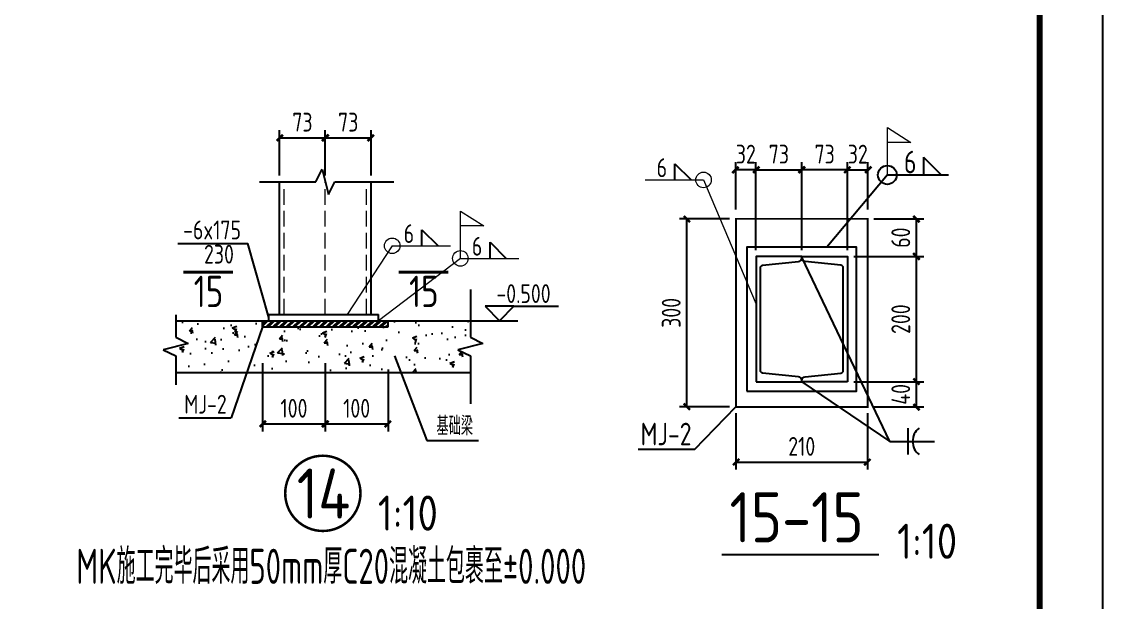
# Model space of a CAD drawing. Header units: millimetres. Extents: x 865974 to 875117, y 41124 to 44891.
# Drawn here: x 869482.7 to 869655, y 41230.5 to 41323.1 of the extents above; entities that cross this region are included whole.
import ezdxf

# ---------------------------------------------------------------- set-up
doc = ezdxf.new("R2010")
doc.units = ezdxf.units.MM
doc.header["$LTSCALE"] = 1000
doc.header["$MEASUREMENT"] = 0
doc.linetypes.add('DASH', pattern=[0.35, 0.25, -0.1])
for name, color, linetype, lineweight in [('1', 4, 'Continuous', 70), ('LZ', 64, 'Continuous', 9), ('数字', 3, 'Continuous', 9), ('细实线', 1, 'Continuous', 20)]:
    doc.layers.add(name, color=color, linetype=linetype, lineweight=lineweight)
for name, color, linetype in [('D1', 112, 'Continuous'), ('D2', 6, 'Continuous'), ('DIM', 7, 'Continuous'), ('M_Prof', 2, 'Continuous'), ('PUB_DIM', 3, 'Continuous'), ('THIN', 7, 'Continuous'), ('尺寸标注', 7, 'Continuous'), ('文字', 7, 'Continuous'), ('柱子', 8, 'Continuous'), ('标注', 7, 'Continuous'), ('桩', 6, 'Continuous')]:
    doc.layers.add(name, color=color, linetype=linetype)
doc.styles.add('GBHZ', font='gbenor.shx', dxfattribs={"width": 0.9, "bigfont": 'gbcbig.shx'})
doc.dimstyles.new('Y10', dxfattribs={"dimscale": 0, "dimtxt": 3, "dimasz": 0.01, "dimexe": 1.2, "dimexo": 1, "dimgap": 1, "dimtad": 1, "dimdec": 0, "dimlfac": 10, "dimzin": 0, "dimdsep": 46, "dimtxsty": 'GBHZ', "dimblk1": 'DX', "dimblk2": 'DX', "dimsah": 1, "dimcen": 0.09, "dimdle": 1, "dimadec": 0, "dimazin": 0, "dimtfac": 1, "dimtdec": 0, "dimtix": 1, "dimtmove": 2, "dimatfit": 3, "dimldrblk": 'DX', "dimfxl": 0, "dimtolj": 1, "dimtzin": 0, "dimarcsym": 0})

# ---------------------------------------------------------------- blocks, each defined once
blk = doc.blocks.new('DX')
at = {"color": 0, "linetype": 'ByBlock', "const_width": 40}
blk.add_lwpolyline([(-54, -51), (46, 49)], dxfattribs=at)
blk = doc.blocks.new('*D67')
at = {"layer": 'Defpoints', "color": 0, "transparency": 16777216}
for p in [(869531.11, 41269.64), (869541.11, 41268.64), (869541.11, 41258.95)]:
    blk.add_point(p, dxfattribs=at)
at = {"layer": 'DIM', "color": 0, "lineweight": -2, "transparency": 16777216}
for p, q in [((869531.11, 41268.64), (869531.11, 41257.75)), ((869541.11, 41267.64), (869541.11, 41257.75)), ((869531.12, 41258.95), (869541.1, 41258.95))]:
    blk.add_line(p, q, dxfattribs=at)
at = {"layer": 'DIM', "color": 0, "lineweight": -2, "transparency": 16777216, "xscale": 0.01, "yscale": 0.01, "zscale": 0.01, "rotation": 180}
blk.add_blockref('DX', (869531.11, 41258.95), dxfattribs=at)
at = {"layer": 'DIM', "color": 0, "lineweight": -2, "transparency": 16777216, "xscale": 0.01, "yscale": 0.01, "zscale": 0.01}
blk.add_blockref('DX', (869541.11, 41258.95), dxfattribs=at)
at = {"layer": 'DIM', "color": 0, "transparency": 16777216, "insert": (869536.11, 41261.45), "char_height": 3, "attachment_point": 5, "style": 'GBHZ'}
blk.add_mtext('\\A1;100', dxfattribs=at)
blk = doc.blocks.new('*D68')
at = {"layer": 'Defpoints', "color": 0, "transparency": 16777216}
for p in [(869521.11, 41269.64), (869531.11, 41269.64), (869531.11, 41258.95)]:
    blk.add_point(p, dxfattribs=at)
at = {"layer": 'DIM', "color": 0, "lineweight": -2, "transparency": 16777216}
for p, q in [((869521.11, 41268.64), (869521.11, 41257.75)), ((869531.11, 41268.64), (869531.11, 41257.75)), ((869521.12, 41258.95), (869531.1, 41258.95))]:
    blk.add_line(p, q, dxfattribs=at)
at = {"layer": 'DIM', "color": 0, "lineweight": -2, "transparency": 16777216, "xscale": 0.01, "yscale": 0.01, "zscale": 0.01, "rotation": 180}
blk.add_blockref('DX', (869521.11, 41258.95), dxfattribs=at)
at = {"layer": 'DIM', "color": 0, "lineweight": -2, "transparency": 16777216, "xscale": 0.01, "yscale": 0.01, "zscale": 0.01}
blk.add_blockref('DX', (869531.11, 41258.95), dxfattribs=at)
at = {"layer": 'DIM', "color": 0, "transparency": 16777216, "insert": (869526.11, 41261.45), "char_height": 3, "attachment_point": 5, "style": 'GBHZ'}
blk.add_mtext('\\A1;100', dxfattribs=at)
blk = doc.blocks.new('*D60')
at = {"layer": 'Defpoints', "color": 0, "transparency": 16777216}
for p in [(869538.4, 41304.59), (869531.11, 41297.57), (869538.4, 41297.57)]:
    blk.add_point(p, dxfattribs=at)
at = {"layer": 'DIM', "color": 0, "lineweight": -2, "transparency": 16777216}
for p, q in [((869531.11, 41298.57), (869531.11, 41305.79)), ((869538.4, 41298.57), (869538.4, 41305.79)), ((869531.12, 41304.59), (869538.39, 41304.59))]:
    blk.add_line(p, q, dxfattribs=at)
at = {"layer": 'DIM', "color": 0, "lineweight": -2, "transparency": 16777216, "xscale": 0.01, "yscale": 0.01, "zscale": 0.01, "rotation": 180}
blk.add_blockref('DX', (869531.11, 41304.59), dxfattribs=at)
at = {"layer": 'DIM', "color": 0, "lineweight": -2, "transparency": 16777216, "xscale": 0.01, "yscale": 0.01, "zscale": 0.01}
blk.add_blockref('DX', (869538.4, 41304.59), dxfattribs=at)
at = {"layer": 'DIM', "color": 0, "transparency": 16777216, "insert": (869534.76, 41307.09), "char_height": 3, "attachment_point": 5, "style": 'GBHZ'}
blk.add_mtext('\\A1;73', dxfattribs=at)
blk = doc.blocks.new('*D61')
at = {"layer": 'Defpoints', "color": 0, "transparency": 16777216}
for p in [(869531.11, 41304.59), (869523.81, 41297.57), (869531.11, 41297.57)]:
    blk.add_point(p, dxfattribs=at)
at = {"layer": 'DIM', "color": 0, "lineweight": -2, "transparency": 16777216}
for p, q in [((869523.81, 41298.57), (869523.81, 41305.79)), ((869531.11, 41298.57), (869531.11, 41305.79)), ((869523.82, 41304.59), (869531.1, 41304.59))]:
    blk.add_line(p, q, dxfattribs=at)
at = {"layer": 'DIM', "color": 0, "lineweight": -2, "transparency": 16777216, "xscale": 0.01, "yscale": 0.01, "zscale": 0.01, "rotation": 180}
blk.add_blockref('DX', (869523.81, 41304.59), dxfattribs=at)
at = {"layer": 'DIM', "color": 0, "lineweight": -2, "transparency": 16777216, "xscale": 0.01, "yscale": 0.01, "zscale": 0.01}
blk.add_blockref('DX', (869531.11, 41304.59), dxfattribs=at)
at = {"layer": 'DIM', "color": 0, "transparency": 16777216, "insert": (869527.46, 41307.09), "char_height": 3, "attachment_point": 5, "style": 'GBHZ'}
blk.add_mtext('\\A1;73', dxfattribs=at)
blk = doc.blocks.new('*D62')
at = {"layer": 'Defpoints', "color": 0, "transparency": 16777216}
for p in [(869607.09, 41299.49), (869607.09, 41285.67), (869614.39, 41285.67)]:
    blk.add_point(p, dxfattribs=at)
at = {"layer": 'DIM', "color": 0, "lineweight": -2, "transparency": 16777216}
for p, q in [((869607.09, 41286.67), (869607.09, 41300.69)), ((869614.39, 41286.67), (869614.39, 41300.69)), ((869614.38, 41299.49), (869607.1, 41299.49))]:
    blk.add_line(p, q, dxfattribs=at)
at = {"layer": 'DIM', "color": 0, "lineweight": -2, "transparency": 16777216, "xscale": 0.01, "yscale": 0.01, "zscale": 0.01, "rotation": 180}
blk.add_blockref('DX', (869607.09, 41299.49), dxfattribs=at)
at = {"layer": 'DIM', "color": 0, "lineweight": -2, "transparency": 16777216, "xscale": 0.01, "yscale": 0.01, "zscale": 0.01}
blk.add_blockref('DX', (869614.39, 41299.49), dxfattribs=at)
at = {"layer": 'DIM', "color": 0, "transparency": 16777216, "insert": (869610.74, 41301.99), "char_height": 3, "attachment_point": 5, "style": 'GBHZ'}
blk.add_mtext('\\A1;73', dxfattribs=at)
blk = doc.blocks.new('*D63')
at = {"layer": 'Defpoints', "color": 0, "transparency": 16777216}
for p in [(869596.55, 41299.49), (869596.55, 41292.17), (869599.79, 41285.67)]:
    blk.add_point(p, dxfattribs=at)
at = {"layer": 'DIM', "color": 0, "lineweight": -2, "transparency": 16777216}
for p, q in [((869596.55, 41293.17), (869596.55, 41300.69)), ((869599.79, 41286.67), (869599.79, 41300.69)), ((869596.54, 41299.49), (869596.53, 41299.49)), ((869599.79, 41299.49), (869596.55, 41299.49)), ((869599.8, 41299.49), (869599.81, 41299.49))]:
    blk.add_line(p, q, dxfattribs=at)
at = {"layer": 'DIM', "color": 0, "lineweight": -2, "transparency": 16777216, "xscale": 0.01, "yscale": 0.01, "zscale": 0.01}
blk.add_blockref('DX', (869596.55, 41299.49), dxfattribs=at)
at = {"layer": 'DIM', "color": 0, "lineweight": -2, "transparency": 16777216, "xscale": 0.01, "yscale": 0.01, "zscale": 0.01, "rotation": 180}
blk.add_blockref('DX', (869599.79, 41299.49), dxfattribs=at)
at = {"layer": 'DIM', "color": 0, "transparency": 16777216, "insert": (869598.17, 41301.99), "char_height": 3, "attachment_point": 5, "style": 'GBHZ'}
blk.add_mtext('\\A1;32', dxfattribs=at)
blk = doc.blocks.new('*D64')
at = {"layer": 'Defpoints', "color": 0, "transparency": 16777216}
for p in [(869588.77, 41291.67), (869596.59, 41291.67), (869596.59, 41261.67)]:
    blk.add_point(p, dxfattribs=at)
at = {"layer": 'DIM', "color": 0, "lineweight": -2, "transparency": 16777216}
for p, q in [((869595.59, 41291.67), (869587.57, 41291.67)), ((869588.77, 41261.68), (869588.77, 41291.66)), ((869595.59, 41261.67), (869587.57, 41261.67))]:
    blk.add_line(p, q, dxfattribs=at)
at = {"layer": 'DIM', "color": 0, "lineweight": -2, "transparency": 16777216, "xscale": 0.01, "yscale": 0.01, "zscale": 0.01}
for p, rotation in [((869588.77, 41291.67), 90), ((869588.77, 41261.67), 270)]:
    blk.add_blockref('DX', p, dxfattribs=dict(at, rotation=rotation))
at = {"layer": 'DIM', "color": 0, "transparency": 16777216, "insert": (869586.27, 41276.67), "char_height": 3, "attachment_point": 5, "rotation": 90, "style": 'GBHZ'}
blk.add_mtext('\\A1;300', dxfattribs=at)
blk = doc.blocks.new('*D65')
at = {"layer": 'Defpoints', "color": 0, "transparency": 16777216}
for p in [(869607.09, 41299.49), (869599.79, 41285.67), (869607.09, 41285.67)]:
    blk.add_point(p, dxfattribs=at)
at = {"layer": 'DIM', "color": 0, "lineweight": -2, "transparency": 16777216}
for p, q in [((869599.79, 41286.67), (869599.79, 41300.69)), ((869607.09, 41286.67), (869607.09, 41300.69)), ((869599.8, 41299.49), (869607.08, 41299.49))]:
    blk.add_line(p, q, dxfattribs=at)
at = {"layer": 'DIM', "color": 0, "lineweight": -2, "transparency": 16777216, "xscale": 0.01, "yscale": 0.01, "zscale": 0.01, "rotation": 180}
blk.add_blockref('DX', (869599.79, 41299.49), dxfattribs=at)
at = {"layer": 'DIM', "color": 0, "lineweight": -2, "transparency": 16777216, "xscale": 0.01, "yscale": 0.01, "zscale": 0.01}
blk.add_blockref('DX', (869607.09, 41299.49), dxfattribs=at)
at = {"layer": 'DIM', "color": 0, "transparency": 16777216, "insert": (869603.44, 41301.99), "char_height": 3, "attachment_point": 5, "style": 'GBHZ'}
blk.add_mtext('\\A1;73', dxfattribs=at)
blk = doc.blocks.new('*D66')
at = {"layer": 'Defpoints', "color": 0, "transparency": 16777216}
for p in [(869617.64, 41299.49), (869617.64, 41292.17), (869614.39, 41285.67)]:
    blk.add_point(p, dxfattribs=at)
at = {"layer": 'DIM', "color": 0, "lineweight": -2, "transparency": 16777216}
for p, q in [((869614.39, 41286.67), (869614.39, 41300.69)), ((869617.64, 41293.17), (869617.64, 41300.69)), ((869614.38, 41299.49), (869614.37, 41299.49)), ((869614.39, 41299.49), (869617.64, 41299.49)), ((869617.65, 41299.49), (869617.66, 41299.49))]:
    blk.add_line(p, q, dxfattribs=at)
at = {"layer": 'DIM', "color": 0, "lineweight": -2, "transparency": 16777216, "xscale": 0.01, "yscale": 0.01, "zscale": 0.01}
blk.add_blockref('DX', (869614.39, 41299.49), dxfattribs=at)
at = {"layer": 'DIM', "color": 0, "lineweight": -2, "transparency": 16777216, "xscale": 0.01, "yscale": 0.01, "zscale": 0.01, "rotation": 180}
blk.add_blockref('DX', (869617.64, 41299.49), dxfattribs=at)
at = {"layer": 'DIM', "color": 0, "transparency": 16777216, "insert": (869616.02, 41301.99), "char_height": 3, "attachment_point": 5, "style": 'GBHZ'}
blk.add_mtext('\\A1;32', dxfattribs=at)
blk = doc.blocks.new('*D545')
at = {"layer": 'Defpoints', "color": 0, "transparency": 16777216}
for p in [(869614.39, 41265.67), (869625.38, 41265.67), (869617.59, 41261.67)]:
    blk.add_point(p, dxfattribs=at)
at = {"layer": 'DIM', "color": 0, "lineweight": -2, "transparency": 16777216}
for p, q in [((869615.39, 41265.67), (869626.58, 41265.67)), ((869625.38, 41265.68), (869625.38, 41265.69)), ((869625.38, 41261.67), (869625.38, 41265.67)), ((869618.59, 41261.67), (869626.58, 41261.67)), ((869625.38, 41261.66), (869625.38, 41261.65))]:
    blk.add_line(p, q, dxfattribs=at)
at = {"layer": 'DIM', "color": 0, "lineweight": -2, "transparency": 16777216, "xscale": 0.01, "yscale": 0.01, "zscale": 0.01}
for p, rotation in [((869625.38, 41265.67), 270), ((869625.38, 41261.67), 90)]:
    blk.add_blockref('DX', p, dxfattribs=dict(at, rotation=rotation))
at = {"layer": 'DIM', "color": 0, "transparency": 16777216, "insert": (869622.88, 41263.67), "char_height": 3, "attachment_point": 5, "rotation": 90, "style": 'GBHZ'}
blk.add_mtext('\\A1;40', dxfattribs=at)
blk = doc.blocks.new('*D546')
at = {"layer": 'Defpoints', "color": 0, "transparency": 16777216}
for p in [(869614.39, 41285.67), (869625.38, 41285.67), (869614.39, 41265.67)]:
    blk.add_point(p, dxfattribs=at)
at = {"layer": 'DIM', "color": 0, "lineweight": -2, "transparency": 16777216}
for p, q in [((869615.39, 41285.67), (869626.58, 41285.67)), ((869625.38, 41265.68), (869625.38, 41285.66)), ((869615.39, 41265.67), (869626.58, 41265.67))]:
    blk.add_line(p, q, dxfattribs=at)
at = {"layer": 'DIM', "color": 0, "lineweight": -2, "transparency": 16777216, "xscale": 0.01, "yscale": 0.01, "zscale": 0.01}
for p, rotation in [((869625.38, 41285.67), 90), ((869625.38, 41265.67), 270)]:
    blk.add_blockref('DX', p, dxfattribs=dict(at, rotation=rotation))
at = {"layer": 'DIM', "color": 0, "transparency": 16777216, "insert": (869622.88, 41275.67), "char_height": 3, "attachment_point": 5, "rotation": 90, "style": 'GBHZ'}
blk.add_mtext('\\A1;200', dxfattribs=at)
blk = doc.blocks.new('*D547')
at = {"layer": 'Defpoints', "color": 0, "transparency": 16777216}
for p in [(869617.59, 41291.67), (869625.38, 41291.67), (869614.39, 41285.67)]:
    blk.add_point(p, dxfattribs=at)
at = {"layer": 'DIM', "color": 0, "lineweight": -2, "transparency": 16777216}
for p, q in [((869618.59, 41291.67), (869626.58, 41291.67)), ((869625.38, 41285.68), (869625.38, 41291.66)), ((869615.39, 41285.67), (869626.58, 41285.67))]:
    blk.add_line(p, q, dxfattribs=at)
at = {"layer": 'DIM', "color": 0, "lineweight": -2, "transparency": 16777216, "xscale": 0.01, "yscale": 0.01, "zscale": 0.01}
for p, rotation in [((869625.38, 41291.67), 90), ((869625.38, 41285.67), 270)]:
    blk.add_blockref('DX', p, dxfattribs=dict(at, rotation=rotation))
at = {"layer": 'DIM', "color": 0, "transparency": 16777216, "insert": (869622.88, 41288.67), "char_height": 3, "attachment_point": 5, "rotation": 90, "style": 'GBHZ'}
blk.add_mtext('\\A1;60', dxfattribs=at)
blk = doc.blocks.new('*D549')
at = {"layer": 'Defpoints', "color": 0, "transparency": 16777216}
for p in [(869596.59, 41261.67), (869617.59, 41261.67), (869617.59, 41252.87)]:
    blk.add_point(p, dxfattribs=at)
at = {"layer": 'DIM', "color": 0, "lineweight": -2, "transparency": 16777216}
for p, q in [((869596.59, 41260.67), (869596.59, 41251.67)), ((869617.59, 41260.67), (869617.59, 41251.67)), ((869596.6, 41252.87), (869617.58, 41252.87))]:
    blk.add_line(p, q, dxfattribs=at)
at = {"layer": 'DIM', "color": 0, "lineweight": -2, "transparency": 16777216, "xscale": 0.01, "yscale": 0.01, "zscale": 0.01, "rotation": 180}
blk.add_blockref('DX', (869596.59, 41252.87), dxfattribs=at)
at = {"layer": 'DIM', "color": 0, "lineweight": -2, "transparency": 16777216, "xscale": 0.01, "yscale": 0.01, "zscale": 0.01}
blk.add_blockref('DX', (869617.59, 41252.87), dxfattribs=at)
at = {"layer": 'DIM', "color": 0, "transparency": 16777216, "insert": (869607.09, 41255.37), "char_height": 3, "attachment_point": 5, "style": 'GBHZ'}
blk.add_mtext('\\A1;210', dxfattribs=at)

msp = doc.modelspace()

# ---------------------------------------------------------------- hatches: boundary and pattern name
at = {"layer": '柱子'}
h = msp.add_hatch(dxfattribs=at)
h.set_pattern_fill('AR-CONC', color=256, style=0)
h.set_pattern_definition([(50, (390732.588, 103046.551), (7.172601826, -0.62752135), [0.75, -8.25]), (355, (390732.588, 103046.551), (-1.38751334, 7.52192134), [0.6, -6.6]), (100.4514, (390733.186, 103046.499), (5.78509382, 6.89439542), [0.6374019, -7.01142112]), (46.1842, (390732.588, 103048.551), (10.67241049, -1.65519014), [1.125, -12.375]), (96.6356, (390733.478, 103048.413), (9.34662706, 9.7411787), [0.95610288, -10.51713]), (351.1842, (390732.588, 103048.551), (9.34661945, 9.741186), [0.9, -9.9]), (21, (390733.588, 103048.051), (5.96907052, -4.02618891), [0.75, -8.25]), (326, (390733.588, 103048.051), (2.43315332, 7.25150045), [0.6, -6.6]), (71.4514, (390734.0856, 103047.716), (8.40222629, 3.22530497), [0.6374019, -7.01142112]), (37.5, (390732.5882, 103046.5513), (0.121598553, 3.328938538), [0, -6.52, 0, -6.7, 0, -6.625]), (7.5, (390732.588, 103046.5513), (2.630695374, 3.94411712), [0, -3.82, 0, -6.37, 0, -2.525]), (327.5, (390730.3582, 103046.5513), (5.338224362, -0.225548717), [0, -2.5, 0, -7.8, 0, -10.35]), (317.5, (390729.358, 103046.5513), (5.831861693, 1.001049823), [0, -3.25, 0, -5.18, 0, -7.35])])
h.paths.add_polyline_path([(869521.106, 41274.422), (869521.106, 41275.422), (869507.247, 41275.422), (869507.247, 41272.794), (869509.247, 41271.794), (869505.247, 41270.794), (869507.247, 41269.794), (869507.247, 41267.166), (869554.239, 41267.166), (869554.239, 41269.794), (869552.239, 41270.794), (869556.239, 41271.794), (869554.239, 41272.794), (869554.239, 41275.422), (869541.106, 41275.422), (869541.106, 41274.422)])
h = msp.add_hatch(dxfattribs=at)
h.set_pattern_fill('ANSI32', color=256, scale=2, style=0)
h.set_pattern_definition([(45, (390732.5882, 103046.55126), (-0.5303300859, 0.5303300859), []), (45, (390732.9417, 103046.55126), (-0.5303300859, 0.5303300859), [])])
h.paths.add_polyline_path([(869541.106, 41274.422), (869541.106, 41275.422), (869521.106, 41275.422), (869521.106, 41274.422)])

# ---------------------------------------------------------------- linework, layer by layer
at = {"color": 0}
msp.add_line((869655.031, 41717.604), (869655.031, 41123.604), dxfattribs=at)
at = {"color": 0, "const_width": 1}
msp.add_lwpolyline([(869645.031, 41133.604), (868839.031, 41133.604), (868839.031, 41707.604), (869645.031, 41707.604)], close=True, dxfattribs=at)
at = {"linetype": 'ByBlock', "ltscale": 0.5, "const_width": 0.4}
msp.add_lwpolyline([(869524.712, 41247.88, 1), (869536.712, 41247.88, 1)], format="xyb", close=True, dxfattribs=at)
at = {"layer": '1', "color": 2, "const_width": 0.48}
for points in [[(869508.48, 41283.156), (869516.402, 41283.156)], [(869542.818, 41283.156), (869550.74, 41283.156)]]:
    msp.add_lwpolyline(points, dxfattribs=at)
at = {"layer": 'D1', "color": 251}
for p, q in [((869586.857, 41300.446), (869589.426, 41297.877)), ((869586.857, 41297.877), (869586.857, 41300.446)), ((869546.52, 41289.941), (869549.089, 41287.372)), ((869546.52, 41287.372), (869546.52, 41289.941)), ((869557.384, 41287.923), (869559.954, 41285.354)), ((869557.384, 41285.354), (869557.384, 41287.923))]:
    msp.add_line(p, q, dxfattribs=at)
at = {"layer": 'D1'}
for p, q in [((869561.191, 41277.726), (869556.583, 41277.726)), ((869556.583, 41277.726), (869558.887, 41275.422)), ((869561.191, 41277.726), (869558.887, 41275.422)), ((869561.191, 41277.726), (869568.307, 41277.726))]:
    msp.add_line(p, q, dxfattribs=at)
msp.add_lwpolyline([(869554.239, 41275.422), (869561.834, 41275.422)], dxfattribs=at)
at = {"layer": 'D2'}
for p, q in [((869523.808, 41276.422), (869523.808, 41297.568)), ((869538.404, 41276.422), (869538.404, 41297.568)), ((869522.108, 41276.422), (869539.604, 41276.422)), ((869522.108, 41275.422), (869522.108, 41276.422)), ((869539.604, 41275.422), (869539.604, 41276.422))]:
    msp.add_line(p, q, dxfattribs=at)
at = {"layer": 'LZ', "color": 251, "linetype": 'DASH', "ltscale": 0.01}
for p, q in [((869524.531, 41276.422), (869524.531, 41297.568)), ((869531.106, 41276.422), (869531.106, 41297.568)), ((869537.68, 41276.422), (869537.68, 41297.568))]:
    msp.add_line(p, q, dxfattribs=at)
at = {"layer": 'M_Prof'}
for points in [[(869599.793, 41265.666), (869607.093, 41265.666), (869607.093, 41265.886, 0.383864), (869606.549, 41266.49), (869600.839, 41267.061, -0.383864), (869600.493, 41267.446), (869600.493, 41283.886, -0.383864), (869600.839, 41284.271), (869606.549, 41284.842, 0.383864), (869607.093, 41285.446), (869607.093, 41285.666), (869599.793, 41285.666)], [(869614.393, 41265.666), (869607.093, 41265.666), (869607.093, 41265.886, -0.383864), (869607.637, 41266.49), (869613.346, 41267.061, 0.383864), (869613.693, 41267.446), (869613.693, 41283.886, 0.383864), (869613.346, 41284.271), (869607.637, 41284.842, -0.383864), (869607.093, 41285.446), (869607.093, 41285.666), (869614.393, 41285.666)]]:
    msp.add_lwpolyline(points, format="xyb", close=True, dxfattribs=at)
at = {"layer": 'THIN'}
for p, q in [((869529.606, 41297.568), (869530.606, 41299.568)), ((869530.606, 41299.568), (869531.606, 41295.568)), ((869520.636, 41297.568), (869529.606, 41297.568)), ((869531.606, 41295.568), (869532.606, 41297.568)), ((869532.606, 41297.568), (869542.05, 41297.568)), ((869554.239, 41280.422), (869554.239, 41272.794)), ((869507.247, 41276.341), (869507.247, 41272.794)), ((869507.247, 41272.794), (869509.247, 41271.794)), ((869554.239, 41272.794), (869556.239, 41271.794)), ((869509.247, 41271.794), (869505.247, 41270.794)), ((869505.247, 41270.794), (869507.247, 41269.794)), ((869556.239, 41271.794), (869552.239, 41270.794)), ((869552.239, 41270.794), (869554.239, 41269.794)), ((869507.247, 41269.794), (869507.247, 41265.193)), ((869554.239, 41269.794), (869554.239, 41262.166))]:
    msp.add_line(p, q, dxfattribs=at)
at = {"layer": '尺寸标注', "color": 6, "linetype": 'ByBlock'}
for p, q in [((869620.736, 41298.671), (869611.093, 41287.166)), ((869621.133, 41256.174), (869607.093, 41285.556)), ((869607.093, 41265.666), (869621.133, 41256.174)), ((869589.979, 41254.878), (869596.593, 41261.666)), ((869621.133, 41256.174), (869628.243, 41256.174)), ((869589.979, 41254.878), (869580.985, 41254.878))]:
    msp.add_line(p, q, dxfattribs=at)
at = {"layer": '尺寸标注', "color": 6, "linetype": 'ByBlock', "const_width": 0.3}
msp.add_lwpolyline([(869617.593, 41261.666), (869596.593, 41261.666), (869596.593, 41291.666), (869617.593, 41291.666), (869617.593, 41261.666)], dxfattribs=at)
at = {"layer": '尺寸标注', "color": 6, "linetype": 'ByBlock'}
msp.add_circle((869620.736, 41298.671), 1.5, dxfattribs=at)
at = {"layer": '文字', "color": 6, "const_width": 0.32}
msp.add_lwpolyline([(869594.316, 41238.108), (869619.411, 41238.108)], dxfattribs=at)
at = {"layer": '柱子'}
for p, q in [((869507.566, 41287.739), (869518.728, 41287.739)), ((869522.108, 41275.922), (869518.728, 41287.739)), ((869507.247, 41275.422), (869554.239, 41275.422)), ((869521.106, 41274.422), (869516.105, 41259.939)), ((869521.106, 41274.422), (869521.106, 41275.422)), ((869521.106, 41275.422), (869541.106, 41275.422)), ((869521.106, 41274.422), (869541.106, 41274.422)), ((869541.106, 41274.422), (869541.106, 41275.422)), ((869542.127, 41269.822), (869547.293, 41256.313)), ((869507.247, 41267.166), (869554.239, 41267.166)), ((869507.743, 41259.939), (869516.105, 41259.939)), ((869547.293, 41256.313), (869555.562, 41256.313))]:
    msp.add_line(p, q, dxfattribs=at)
at = {"layer": '标注'}
msp.add_line((869624.069, 41254.065), (869624.069, 41258.283), dxfattribs=at)
msp.add_lwpolyline([(869598.343, 41264.166), (869615.843, 41264.166), (869615.843, 41287.166), (869598.343, 41287.166)], close=True, dxfattribs=at)
msp.add_arc((869627.422, 41256.174), 2.662, 127.60773, 232.39227, dxfattribs=at)
at = {"layer": '桩'}
for p, q in [((869626.486, 41301.483), (869629.299, 41298.671)), ((869626.486, 41301.483), (869626.486, 41298.671)), ((869620.736, 41298.671), (869630.467, 41298.671))]:
    msp.add_line(p, q, dxfattribs=at)
at = {"layer": '细实线', "color": 251}
for p, q in [((869620.736, 41298.671), (869620.736, 41306.232)), ((869620.736, 41306.232), (869624.492, 41303.861)), ((869624.492, 41303.861), (869620.736, 41303.861)), ((869582.117, 41297.877), (869591.422, 41297.877)), ((869591.422, 41297.877), (869599.793, 41278.055)), ((869552.644, 41292.915), (869556.4, 41290.544)), ((869552.644, 41285.354), (869552.644, 41292.915)), ((869556.4, 41290.544), (869552.644, 41290.544)), ((869541.779, 41287.372), (869534.608, 41276.422)), ((869541.779, 41287.372), (869551.085, 41287.372)), ((869552.644, 41285.354), (869539.604, 41275.422)), ((869552.644, 41285.354), (869561.95, 41285.354))]:
    msp.add_line(p, q, dxfattribs=at)
for centre in [(869591.422, 41297.877), (869541.779, 41287.372), (869552.644, 41285.354)]:
    msp.add_circle(centre, 1.238, dxfattribs=at)
for points in [[(869620.736, 41303.861), (869620.736, 41306.232), (869624.492, 41303.861), (869620.736, 41303.861)], [(869552.644, 41290.544), (869552.644, 41292.915), (869556.4, 41290.544), (869552.644, 41290.544)]]:
    msp.add_solid(points, dxfattribs=at)

# ---------------------------------------------------------------- texts
at = {"style": 'GBHZ', "width": 0.9}
for s, p in [('6', (869623.388, 41298.932)), ('MJ-2', (869581.383, 41255.548))]:
    msp.add_text(s, height=3.6, dxfattribs=at).set_placement(p)
at = {"layer": 'D1', "style": 'GBHZ', "width": 0.9}
msp.add_text('-0.500', height=3, dxfattribs=at).set_placement((869558.396, 41278.244))
at = {"layer": 'PUB_DIM', "style": 'GBHZ', "width": 0.9}
for p in [(869510.127, 41277.589), (869544.465, 41277.589)]:
    msp.add_text('15', height=5, dxfattribs=at).set_placement(p)
at = {"layer": '数字', "style": 'GBHZ', "width": 0.9}
for s, p in [('6', (869583.948, 41298.324)), ('-6x175', (869508.432, 41288.399)), ('6', (869543.611, 41287.819)), ('6', (869554.475, 41285.801)), ('230', (869511.764, 41284.526)), ('MJ-2', (869508.609, 41260.599)), ('基础梁', (869548.833, 41257.141))]:
    msp.add_text(s, height=3, dxfattribs=at).set_placement(p)
at = {"layer": '文字', "color": 6, "style": 'GBHZ'}
for s, height, p in [('14', 8, (869526.564, 41243.846)), ('15-15', 8, (869595.568, 41240.059)), ('1:10', 5.6, (869539.478, 41241.928, -0.009)), ('1:10', 5.6, (869622.29, 41237.438))]:
    msp.add_text(s, height=height, dxfattribs=at).set_placement(p)
at = {"layer": '文字', "color": 6, "style": 'GBHZ', "width": 0.75}
msp.add_text('MK施工完毕后采用50mm厚C20混凝土包裹至%%P0.000', height=5.6, dxfattribs=at).set_placement((869491.386, 41233.441, -0.009))

# ---------------------------------------------------------------- dimensions: what is measured, and where the dimension line sits
at = {"layer": 'DIM'}
for base, p1, p2, picture, middle in [((869531.106, 41304.595), (869523.808, 41297.568), (869531.106, 41297.568), '*D61', (869527.457, 41307.095)), ((869538.404, 41304.595), (869531.106, 41297.568), (869538.404, 41297.568), '*D60', (869534.755, 41307.095)), ((869596.546, 41299.486), (869599.793, 41285.666), (869596.546, 41292.166), '*D63', (869598.17, 41301.986)), ((869607.093, 41299.486), (869614.393, 41285.666), (869607.093, 41285.666), '*D62', (869610.743, 41301.986)), ((869531.106, 41258.949), (869521.106, 41269.641), (869531.106, 41269.641), '*D68', (869526.106, 41261.449)), ((869541.106, 41258.949), (869531.106, 41269.641), (869541.106, 41268.641), '*D67', (869536.106, 41261.449)), ((869617.593, 41252.867), (869596.593, 41261.666), (869617.593, 41261.666), '*D549', (869607.093, 41255.367))]:
    dim = msp.add_linear_dim(base=base, p1=p1, p2=p2, dimstyle='Y10', override={"dimscale": 1}, dxfattribs=at)
    dim.commit()
    dim.dimension.update_dxf_attribs({"geometry": picture, "text_midpoint": middle})
for base, p1, p2, angle, picture, middle in [((869607.093, 41299.486), (869599.793, 41285.666), (869607.093, 41285.666), 180, '*D65', (869603.443, 41301.986)), ((869617.639, 41299.486), (869614.393, 41285.666), (869617.639, 41292.166), 180, '*D66', (869616.016, 41301.986)), ((869588.774, 41291.666), (869596.593, 41261.666), (869596.593, 41291.666), 90, '*D64', (869586.274, 41276.666)), ((869625.381, 41291.666), (869614.393, 41285.666), (869617.593, 41291.666), 90, '*D547', (869622.881, 41288.666)), ((869625.381, 41285.666), (869614.393, 41265.666), (869614.393, 41285.666), 90, '*D546', (869622.881, 41275.666)), ((869625.381, 41265.666), (869617.593, 41261.666), (869614.393, 41265.666), 90, '*D545', (869622.881, 41263.666))]:
    dim = msp.add_linear_dim(base=base, p1=p1, p2=p2, angle=angle, dimstyle='Y10', override={"dimscale": 1}, dxfattribs=at)
    dim.commit()
    dim.dimension.update_dxf_attribs({"geometry": picture, "text_midpoint": middle})

doc.saveas('drawing.dxf')
